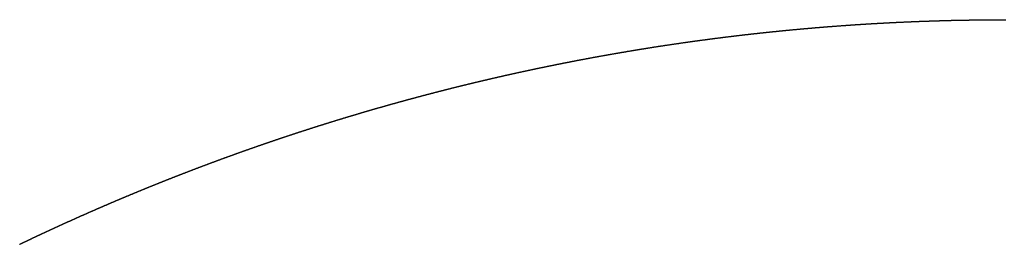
# Model space of a CAD drawing. Header units: metres. Extents: x -84 to 84, y -84 to 84.
# Drawn here: x -36.49 to -0.08, y 75.77 to 84.08 of the extents above; entities that cross this region are included whole.
import ezdxf

# ---------------------------------------------------------------- set-up
doc = ezdxf.new("R2010")
doc.units = ezdxf.units.M

msp = doc.modelspace()

# ---------------------------------------------------------------- linework, layer by layer
msp.add_lwpolyline([(-36.491, 75.774), (-36.478, 75.78), (-36.465, 75.786), (-36.452, 75.793), (-36.439, 75.799), (-36.425, 75.806), (-36.412, 75.812), (-36.399, 75.818), (-36.386, 75.825), (-36.372, 75.831), (-36.359, 75.837), (-36.346, 75.844), (-36.333, 75.85), (-36.319, 75.856), (-36.306, 75.863), (-36.293, 75.869), (-36.28, 75.875), (-36.266, 75.882), (-36.253, 75.888), (-36.24, 75.894), (-36.227, 75.9), (-36.213, 75.907), (-36.2, 75.913), (-36.187, 75.919), (-36.174, 75.926), (-36.16, 75.932), (-36.147, 75.938), (-36.134, 75.945), (-36.121, 75.951), (-36.107, 75.957), (-36.094, 75.964), (-36.081, 75.97), (-36.068, 75.976), (-36.054, 75.982), (-36.041, 75.989), (-36.028, 75.995), (-36.014, 76.001), (-36.001, 76.007), (-35.988, 76.014), (-35.975, 76.02), (-35.961, 76.026), (-35.948, 76.033), (-35.935, 76.039), (-35.922, 76.045), (-35.908, 76.051), (-35.895, 76.058), (-35.882, 76.064), (-35.868, 76.07), (-35.855, 76.076), (-35.842, 76.083), (-35.829, 76.089), (-35.815, 76.095), (-35.802, 76.101), (-35.789, 76.108), (-35.775, 76.114), (-35.762, 76.12), (-35.749, 76.126), (-35.736, 76.133), (-35.722, 76.139), (-35.709, 76.145), (-35.696, 76.151), (-35.682, 76.157), (-35.669, 76.164), (-35.656, 76.17), (-35.643, 76.176), (-35.629, 76.182), (-35.616, 76.188), (-35.603, 76.195), (-35.589, 76.201), (-35.576, 76.207), (-35.563, 76.213), (-35.549, 76.219), (-35.536, 76.226), (-35.523, 76.232), (-35.51, 76.238), (-35.496, 76.244), (-35.483, 76.25), (-35.47, 76.257), (-35.456, 76.263), (-35.443, 76.269), (-35.43, 76.275), (-35.416, 76.281), (-35.403, 76.287), (-35.39, 76.294), (-35.376, 76.3), (-35.363, 76.306), (-35.35, 76.312), (-35.336, 76.318), (-35.323, 76.324), (-35.31, 76.331), (-35.296, 76.337), (-35.283, 76.343), (-35.27, 76.349), (-35.256, 76.355), (-35.243, 76.361), (-35.23, 76.368), (-35.216, 76.374), (-35.203, 76.38), (-35.19, 76.386), (-35.176, 76.392), (-35.163, 76.398), (-35.15, 76.404), (-35.136, 76.41), (-35.123, 76.417), (-35.11, 76.423), (-35.096, 76.429), (-35.083, 76.435), (-35.07, 76.441), (-35.056, 76.447), (-35.043, 76.453), (-35.03, 76.459), (-35.016, 76.465), (-35.003, 76.472), (-34.99, 76.478), (-34.976, 76.484), (-34.963, 76.49), (-34.95, 76.496), (-34.936, 76.502), (-34.923, 76.508), (-34.91, 76.514), (-34.896, 76.52), (-34.883, 76.526), (-34.869, 76.532), (-34.856, 76.539), (-34.843, 76.545), (-34.829, 76.551), (-34.816, 76.557), (-34.803, 76.563), (-34.789, 76.569), (-34.776, 76.575), (-34.763, 76.581), (-34.749, 76.587), (-34.736, 76.593), (-34.722, 76.599), (-34.709, 76.605), (-34.696, 76.611), (-34.682, 76.617), (-34.669, 76.623), (-34.656, 76.629), (-34.642, 76.635), (-34.629, 76.641), (-34.615, 76.647), (-34.602, 76.654), (-34.589, 76.66), (-34.575, 76.666), (-34.562, 76.672), (-34.548, 76.678), (-34.535, 76.684), (-34.522, 76.69), (-34.508, 76.696), (-34.495, 76.702), (-34.482, 76.708), (-34.468, 76.714), (-34.455, 76.72), (-34.441, 76.726), (-34.428, 76.732), (-34.415, 76.738), (-34.401, 76.744), (-34.388, 76.75), (-34.374, 76.756), (-34.361, 76.762), (-34.348, 76.768), (-34.334, 76.774), (-34.321, 76.78), (-34.307, 76.786), (-34.294, 76.792), (-34.281, 76.798), (-34.267, 76.804), (-34.254, 76.81), (-34.24, 76.815), (-34.227, 76.821), (-34.213, 76.827), (-34.2, 76.833), (-34.187, 76.839), (-34.173, 76.845), (-34.16, 76.851), (-34.146, 76.857), (-34.133, 76.863), (-34.12, 76.869), (-34.106, 76.875), (-34.093, 76.881), (-34.079, 76.887), (-34.066, 76.893), (-34.052, 76.899), (-34.039, 76.905), (-34.026, 76.911), (-34.012, 76.917), (-33.999, 76.923), (-33.985, 76.928), (-33.972, 76.934), (-33.958, 76.94), (-33.945, 76.946), (-33.932, 76.952), (-33.918, 76.958), (-33.905, 76.964), (-33.891, 76.97), (-33.878, 76.976), (-33.864, 76.982), (-33.851, 76.988), (-33.838, 76.993), (-33.824, 76.999), (-33.811, 77.005), (-33.797, 77.011), (-33.784, 77.017), (-33.77, 77.023), (-33.757, 77.029), (-33.743, 77.035), (-33.73, 77.041), (-33.717, 77.046), (-33.703, 77.052), (-33.69, 77.058), (-33.676, 77.064), (-33.663, 77.07), (-33.649, 77.076), (-33.636, 77.082), (-33.622, 77.087), (-33.609, 77.093), (-33.595, 77.099), (-33.582, 77.105), (-33.569, 77.111), (-33.555, 77.117), (-33.542, 77.123), (-33.528, 77.128), (-33.515, 77.134), (-33.501, 77.14), (-33.488, 77.146), (-33.474, 77.152), (-33.461, 77.158), (-33.447, 77.163), (-33.434, 77.169), (-33.42, 77.175), (-33.407, 77.181), (-33.393, 77.187), (-33.38, 77.193), (-33.366, 77.198), (-33.353, 77.204), (-33.34, 77.21), (-33.326, 77.216), (-33.313, 77.222), (-33.299, 77.227), (-33.286, 77.233), (-33.272, 77.239), (-33.259, 77.245), (-33.245, 77.251), (-33.232, 77.256), (-33.218, 77.262), (-33.205, 77.268), (-33.191, 77.274), (-33.178, 77.28), (-33.164, 77.285), (-33.151, 77.291), (-33.137, 77.297), (-33.124, 77.303), (-33.11, 77.308), (-33.097, 77.314), (-33.083, 77.32), (-33.07, 77.326), (-33.056, 77.331), (-33.043, 77.337), (-33.029, 77.343), (-33.016, 77.349), (-33.002, 77.355), (-32.989, 77.36), (-32.975, 77.366), (-32.962, 77.372), (-32.948, 77.378), (-32.935, 77.383), (-32.921, 77.389), (-32.908, 77.395), (-32.894, 77.4), (-32.881, 77.406), (-32.867, 77.412), (-32.854, 77.418), (-32.84, 77.423), (-32.827, 77.429), (-32.813, 77.435), (-32.8, 77.441), (-32.786, 77.446), (-32.773, 77.452), (-32.759, 77.458), (-32.745, 77.463), (-32.732, 77.469), (-32.718, 77.475), (-32.705, 77.48), (-32.691, 77.486), (-32.678, 77.492), (-32.664, 77.498), (-32.651, 77.503), (-32.637, 77.509), (-32.624, 77.515), (-32.61, 77.52), (-32.597, 77.526), (-32.583, 77.532), (-32.57, 77.537), (-32.556, 77.543), (-32.543, 77.549), (-32.529, 77.554), (-32.515, 77.56), (-32.502, 77.566), (-32.488, 77.571), (-32.475, 77.577), (-32.461, 77.583), (-32.448, 77.588), (-32.434, 77.594), (-32.421, 77.6), (-32.407, 77.605), (-32.394, 77.611), (-32.38, 77.617), (-32.366, 77.622), (-32.353, 77.628), (-32.339, 77.633), (-32.326, 77.639), (-32.312, 77.645), (-32.299, 77.65), (-32.285, 77.656), (-32.272, 77.662), (-32.258, 77.667), (-32.244, 77.673), (-32.231, 77.678), (-32.217, 77.684), (-32.204, 77.69), (-32.19, 77.695), (-32.177, 77.701), (-32.163, 77.707), (-32.15, 77.712), (-32.136, 77.718), (-32.122, 77.723), (-32.109, 77.729), (-32.095, 77.735), (-32.082, 77.74), (-32.068, 77.746), (-32.055, 77.751), (-32.041, 77.757), (-32.027, 77.762), (-32.014, 77.768), (-32, 77.774), (-31.987, 77.779), (-31.973, 77.785), (-31.959, 77.79), (-31.946, 77.796), (-31.932, 77.801), (-31.919, 77.807), (-31.905, 77.813), (-31.892, 77.818), (-31.878, 77.824), (-31.864, 77.829), (-31.851, 77.835), (-31.837, 77.84), (-31.824, 77.846), (-31.81, 77.851), (-31.796, 77.857), (-31.783, 77.863), (-31.769, 77.868), (-31.756, 77.874), (-31.742, 77.879), (-31.728, 77.885), (-31.715, 77.89), (-31.701, 77.896), (-31.688, 77.901), (-31.674, 77.907), (-31.66, 77.912), (-31.647, 77.918), (-31.633, 77.923), (-31.62, 77.929), (-31.606, 77.934), (-31.592, 77.94), (-31.579, 77.945), (-31.565, 77.951), (-31.552, 77.956), (-31.538, 77.962), (-31.524, 77.967), (-31.511, 77.973), (-31.497, 77.978), (-31.484, 77.984), (-31.47, 77.989), (-31.456, 77.995), (-31.443, 78), (-31.429, 78.006), (-31.416, 78.011), (-31.402, 78.017), (-31.388, 78.022), (-31.375, 78.028), (-31.361, 78.033), (-31.347, 78.039), (-31.334, 78.044), (-31.32, 78.049), (-31.307, 78.055), (-31.293, 78.06), (-31.279, 78.066), (-31.266, 78.071), (-31.252, 78.077), (-31.238, 78.082), (-31.225, 78.088), (-31.211, 78.093), (-31.197, 78.098), (-31.184, 78.104), (-31.17, 78.109), (-31.157, 78.115), (-31.143, 78.12), (-31.129, 78.126), (-31.116, 78.131), (-31.102, 78.136), (-31.088, 78.142), (-31.075, 78.147), (-31.061, 78.153), (-31.047, 78.158), (-31.034, 78.164), (-31.02, 78.169), (-31.007, 78.174), (-30.993, 78.18), (-30.979, 78.185), (-30.966, 78.191), (-30.952, 78.196), (-30.938, 78.201), (-30.925, 78.207), (-30.911, 78.212), (-30.897, 78.218), (-30.884, 78.223), (-30.87, 78.228), (-30.856, 78.234), (-30.843, 78.239), (-30.829, 78.244), (-30.815, 78.25), (-30.802, 78.255), (-30.788, 78.26), (-30.774, 78.266), (-30.761, 78.271), (-30.747, 78.277), (-30.733, 78.282), (-30.72, 78.287), (-30.706, 78.293), (-30.692, 78.298), (-30.679, 78.303), (-30.665, 78.309), (-30.651, 78.314), (-30.638, 78.319), (-30.624, 78.325), (-30.61, 78.33), (-30.597, 78.335), (-30.583, 78.341), (-30.569, 78.346), (-30.556, 78.351), (-30.542, 78.357), (-30.528, 78.362), (-30.515, 78.367), (-30.501, 78.373), (-30.487, 78.378), (-30.474, 78.383), (-30.46, 78.389), (-30.446, 78.394), (-30.433, 78.399), (-30.419, 78.404), (-30.405, 78.41), (-30.391, 78.415), (-30.378, 78.42), (-30.364, 78.426), (-30.35, 78.431), (-30.337, 78.436), (-30.323, 78.442), (-30.309, 78.447), (-30.296, 78.452), (-30.282, 78.457), (-30.268, 78.463), (-30.255, 78.468), (-30.241, 78.473), (-30.227, 78.478), (-30.213, 78.484), (-30.2, 78.489), (-30.186, 78.494), (-30.172, 78.499), (-30.159, 78.505), (-30.145, 78.51), (-30.131, 78.515), (-30.118, 78.52), (-30.104, 78.526), (-30.09, 78.531), (-30.076, 78.536), (-30.063, 78.541), (-30.049, 78.547), (-30.035, 78.552), (-30.022, 78.557), (-30.008, 78.562), (-29.994, 78.568), (-29.98, 78.573), (-29.967, 78.578), (-29.953, 78.583), (-29.939, 78.589), (-29.926, 78.594), (-29.912, 78.599), (-29.898, 78.604), (-29.884, 78.609), (-29.871, 78.615), (-29.857, 78.62), (-29.843, 78.625), (-29.829, 78.63), (-29.816, 78.635), (-29.802, 78.641), (-29.788, 78.646), (-29.775, 78.651), (-29.761, 78.656), (-29.747, 78.661), (-29.733, 78.666), (-29.72, 78.672), (-29.706, 78.677), (-29.692, 78.682), (-29.678, 78.687), (-29.665, 78.692), (-29.651, 78.698), (-29.637, 78.703), (-29.623, 78.708), (-29.61, 78.713), (-29.596, 78.718), (-29.582, 78.723), (-29.569, 78.728), (-29.555, 78.734), (-29.541, 78.739), (-29.527, 78.744), (-29.514, 78.749), (-29.5, 78.754), (-29.486, 78.759), (-29.472, 78.764), (-29.459, 78.77), (-29.445, 78.775), (-29.431, 78.78), (-29.417, 78.785), (-29.404, 78.79), (-29.39, 78.795), (-29.376, 78.8), (-29.362, 78.805), (-29.348, 78.811), (-29.335, 78.816), (-29.321, 78.821), (-29.307, 78.826), (-29.293, 78.831), (-29.28, 78.836), (-29.266, 78.841), (-29.252, 78.846), (-29.238, 78.851), (-29.225, 78.857), (-29.211, 78.862), (-29.197, 78.867), (-29.183, 78.872), (-29.17, 78.877), (-29.156, 78.882), (-29.142, 78.887), (-29.128, 78.892), (-29.114, 78.897), (-29.101, 78.902), (-29.087, 78.907), (-29.073, 78.912), (-29.059, 78.917), (-29.046, 78.923), (-29.032, 78.928), (-29.018, 78.933), (-29.004, 78.938), (-28.99, 78.943), (-28.977, 78.948), (-28.963, 78.953), (-28.949, 78.958), (-28.935, 78.963), (-28.922, 78.968), (-28.908, 78.973), (-28.894, 78.978), (-28.88, 78.983), (-28.866, 78.988), (-28.853, 78.993), (-28.839, 78.998), (-28.825, 79.003), (-28.811, 79.008), (-28.797, 79.013), (-28.784, 79.018), (-28.77, 79.023), (-28.756, 79.028), (-28.742, 79.033), (-28.729, 79.038), (-28.715, 79.043), (-28.701, 79.048), (-28.687, 79.053), (-28.673, 79.058), (-28.66, 79.063), (-28.646, 79.068), (-28.632, 79.073), (-28.618, 79.078), (-28.604, 79.083), (-28.59, 79.088), (-28.577, 79.093), (-28.563, 79.098), (-28.549, 79.103), (-28.535, 79.108), (-28.521, 79.113), (-28.508, 79.118), (-28.494, 79.123), (-28.48, 79.128), (-28.466, 79.133), (-28.452, 79.138), (-28.439, 79.143), (-28.425, 79.148), (-28.411, 79.153), (-28.397, 79.158), (-28.383, 79.163), (-28.369, 79.168), (-28.356, 79.173), (-28.342, 79.177), (-28.328, 79.182), (-28.314, 79.187), (-28.3, 79.192), (-28.287, 79.197), (-28.273, 79.202), (-28.259, 79.207), (-28.245, 79.212), (-28.231, 79.217), (-28.217, 79.222), (-28.204, 79.227), (-28.19, 79.232), (-28.176, 79.237), (-28.162, 79.241), (-28.148, 79.246), (-28.134, 79.251), (-28.121, 79.256), (-28.107, 79.261), (-28.093, 79.266), (-28.079, 79.271), (-28.065, 79.276), (-28.051, 79.281), (-28.038, 79.285), (-28.024, 79.29), (-28.01, 79.295), (-27.996, 79.3), (-27.982, 79.305), (-27.968, 79.31), (-27.954, 79.315), (-27.941, 79.32), (-27.927, 79.324), (-27.913, 79.329), (-27.899, 79.334), (-27.885, 79.339), (-27.871, 79.344), (-27.858, 79.349), (-27.844, 79.354), (-27.83, 79.358), (-27.816, 79.363), (-27.802, 79.368), (-27.788, 79.373), (-27.774, 79.378), (-27.761, 79.383), (-27.747, 79.388), (-27.733, 79.392), (-27.719, 79.397), (-27.705, 79.402), (-27.691, 79.407), (-27.677, 79.412), (-27.664, 79.416), (-27.65, 79.421), (-27.636, 79.426), (-27.622, 79.431), (-27.608, 79.436), (-27.594, 79.441), (-27.58, 79.445), (-27.566, 79.45), (-27.553, 79.455), (-27.539, 79.46), (-27.525, 79.465), (-27.511, 79.469), (-27.497, 79.474), (-27.483, 79.479), (-27.469, 79.484), (-27.456, 79.488), (-27.442, 79.493), (-27.428, 79.498), (-27.414, 79.503), (-27.4, 79.508), (-27.386, 79.512), (-27.372, 79.517), (-27.358, 79.522), (-27.344, 79.527), (-27.331, 79.531), (-27.317, 79.536), (-27.303, 79.541), (-27.289, 79.546), (-27.275, 79.55), (-27.261, 79.555), (-27.247, 79.56), (-27.233, 79.565), (-27.219, 79.569), (-27.206, 79.574), (-27.192, 79.579), (-27.178, 79.584), (-27.164, 79.588), (-27.15, 79.593), (-27.136, 79.598), (-27.122, 79.603), (-27.108, 79.607), (-27.094, 79.612), (-27.081, 79.617), (-27.067, 79.621), (-27.053, 79.626), (-27.039, 79.631), (-27.025, 79.636), (-27.011, 79.64), (-26.997, 79.645), (-26.983, 79.65), (-26.969, 79.654), (-26.955, 79.659), (-26.942, 79.664), (-26.928, 79.668), (-26.914, 79.673), (-26.9, 79.678), (-26.886, 79.683), (-26.872, 79.687), (-26.858, 79.692), (-26.844, 79.697), (-26.83, 79.701), (-26.816, 79.706), (-26.802, 79.711), (-26.789, 79.715), (-26.775, 79.72), (-26.761, 79.725), (-26.747, 79.729), (-26.733, 79.734), (-26.719, 79.739), (-26.705, 79.743), (-26.691, 79.748), (-26.677, 79.753), (-26.663, 79.757), (-26.649, 79.762), (-26.635, 79.766), (-26.621, 79.771), (-26.608, 79.776), (-26.594, 79.78), (-26.58, 79.785), (-26.566, 79.79), (-26.552, 79.794), (-26.538, 79.799), (-26.524, 79.803), (-26.51, 79.808), (-26.496, 79.813), (-26.482, 79.817), (-26.468, 79.822), (-26.454, 79.827), (-26.44, 79.831), (-26.426, 79.836), (-26.413, 79.84), (-26.399, 79.845), (-26.385, 79.85), (-26.371, 79.854), (-26.357, 79.859), (-26.343, 79.863), (-26.329, 79.868), (-26.315, 79.873), (-26.301, 79.877), (-26.287, 79.882), (-26.273, 79.886), (-26.259, 79.891), (-26.245, 79.895), (-26.231, 79.9), (-26.217, 79.905), (-26.203, 79.909), (-26.189, 79.914), (-26.175, 79.918), (-26.162, 79.923), (-26.148, 79.927), (-26.134, 79.932), (-26.12, 79.936), (-26.106, 79.941), (-26.092, 79.946), (-26.078, 79.95), (-26.064, 79.955), (-26.05, 79.959), (-26.036, 79.964), (-26.022, 79.968), (-26.008, 79.973), (-25.994, 79.977), (-25.98, 79.982), (-25.966, 79.986), (-25.952, 79.991), (-25.938, 79.995), (-25.924, 80), (-25.91, 80.004), (-25.896, 80.009), (-25.882, 80.013), (-25.868, 80.018), (-25.854, 80.022), (-25.84, 80.027), (-25.826, 80.031), (-25.812, 80.036), (-25.799, 80.04), (-25.785, 80.045), (-25.771, 80.049), (-25.757, 80.054), (-25.743, 80.058), (-25.729, 80.063), (-25.715, 80.067), (-25.701, 80.072), (-25.687, 80.076), (-25.673, 80.081), (-25.659, 80.085), (-25.645, 80.09), (-25.631, 80.094), (-25.617, 80.099), (-25.603, 80.103), (-25.589, 80.108), (-25.575, 80.112), (-25.561, 80.116), (-25.547, 80.121), (-25.533, 80.125), (-25.519, 80.13), (-25.505, 80.134), (-25.491, 80.139), (-25.477, 80.143), (-25.463, 80.148), (-25.449, 80.152), (-25.435, 80.156), (-25.421, 80.161), (-25.407, 80.165), (-25.393, 80.17), (-25.379, 80.174), (-25.365, 80.179), (-25.351, 80.183), (-25.337, 80.187), (-25.323, 80.192), (-25.309, 80.196), (-25.295, 80.201), (-25.281, 80.205), (-25.267, 80.209), (-25.253, 80.214), (-25.239, 80.218), (-25.225, 80.223), (-25.211, 80.227), (-25.197, 80.231), (-25.183, 80.236), (-25.169, 80.24), (-25.155, 80.245), (-25.141, 80.249), (-25.127, 80.253), (-25.113, 80.258), (-25.099, 80.262), (-25.085, 80.266), (-25.071, 80.271), (-25.057, 80.275), (-25.043, 80.28), (-25.029, 80.284), (-25.015, 80.288), (-25.001, 80.293), (-24.987, 80.297), (-24.973, 80.301), (-24.959, 80.306), (-24.945, 80.31), (-24.931, 80.314), (-24.917, 80.319), (-24.903, 80.323), (-24.889, 80.327), (-24.875, 80.332), (-24.861, 80.336), (-24.847, 80.34), (-24.833, 80.345), (-24.819, 80.349), (-24.805, 80.353), (-24.791, 80.358), (-24.776, 80.362), (-24.762, 80.366), (-24.748, 80.371), (-24.734, 80.375), (-24.72, 80.379), (-24.706, 80.384), (-24.692, 80.388), (-24.678, 80.392), (-24.664, 80.396), (-24.65, 80.401), (-24.636, 80.405), (-24.622, 80.409), (-24.608, 80.414), (-24.594, 80.418), (-24.58, 80.422), (-24.566, 80.426), (-24.552, 80.431), (-24.538, 80.435), (-24.524, 80.439), (-24.51, 80.444), (-24.496, 80.448), (-24.482, 80.452), (-24.468, 80.456), (-24.454, 80.461), (-24.44, 80.465), (-24.426, 80.469), (-24.412, 80.473), (-24.397, 80.478), (-24.383, 80.482), (-24.369, 80.486), (-24.355, 80.49), (-24.341, 80.495), (-24.327, 80.499), (-24.313, 80.503), (-24.299, 80.507), (-24.285, 80.511), (-24.271, 80.516), (-24.257, 80.52), (-24.243, 80.524), (-24.229, 80.528), (-24.215, 80.533), (-24.201, 80.537), (-24.187, 80.541), (-24.173, 80.545), (-24.159, 80.549), (-24.144, 80.554), (-24.13, 80.558), (-24.116, 80.562), (-24.102, 80.566), (-24.088, 80.57), (-24.074, 80.575), (-24.06, 80.579), (-24.046, 80.583), (-24.032, 80.587), (-24.018, 80.591), (-24.004, 80.596), (-23.99, 80.6), (-23.976, 80.604), (-23.962, 80.608), (-23.948, 80.612), (-23.933, 80.616), (-23.919, 80.621), (-23.905, 80.625), (-23.891, 80.629), (-23.877, 80.633), (-23.863, 80.637), (-23.849, 80.641), (-23.835, 80.646), (-23.821, 80.65), (-23.807, 80.654), (-23.793, 80.658), (-23.779, 80.662), (-23.765, 80.666), (-23.75, 80.67), (-23.736, 80.675), (-23.722, 80.679), (-23.708, 80.683), (-23.694, 80.687), (-23.68, 80.691), (-23.666, 80.695), (-23.652, 80.699), (-23.638, 80.703), (-23.624, 80.708), (-23.61, 80.712), (-23.596, 80.716), (-23.581, 80.72), (-23.567, 80.724), (-23.553, 80.728), (-23.539, 80.732), (-23.525, 80.736), (-23.511, 80.74), (-23.497, 80.744), (-23.483, 80.749), (-23.469, 80.753), (-23.455, 80.757), (-23.441, 80.761), (-23.426, 80.765), (-23.412, 80.769), (-23.398, 80.773), (-23.384, 80.777), (-23.37, 80.781), (-23.356, 80.785), (-23.342, 80.789), (-23.328, 80.793), (-23.314, 80.797), (-23.299, 80.802), (-23.285, 80.806), (-23.271, 80.81), (-23.257, 80.814), (-23.243, 80.818), (-23.229, 80.822), (-23.215, 80.826), (-23.201, 80.83), (-23.187, 80.834), (-23.173, 80.838), (-23.158, 80.842), (-23.144, 80.846), (-23.13, 80.85), (-23.116, 80.854), (-23.102, 80.858), (-23.088, 80.862), (-23.074, 80.866), (-23.06, 80.87), (-23.046, 80.874), (-23.031, 80.878), (-23.017, 80.882), (-23.003, 80.886), (-22.989, 80.89), (-22.975, 80.894), (-22.961, 80.898), (-22.947, 80.902), (-22.933, 80.906), (-22.918, 80.91), (-22.904, 80.914), (-22.89, 80.918), (-22.876, 80.922), (-22.862, 80.926), (-22.848, 80.93), (-22.834, 80.934), (-22.82, 80.938), (-22.805, 80.942), (-22.791, 80.946), (-22.777, 80.95), (-22.763, 80.954), (-22.749, 80.958), (-22.735, 80.962), (-22.721, 80.966), (-22.706, 80.97), (-22.692, 80.974), (-22.678, 80.978), (-22.664, 80.982), (-22.65, 80.986), (-22.636, 80.99), (-22.622, 80.993), (-22.608, 80.997), (-22.593, 81.001), (-22.579, 81.005), (-22.565, 81.009), (-22.551, 81.013), (-22.537, 81.017), (-22.523, 81.021), (-22.509, 81.025), (-22.494, 81.029), (-22.48, 81.033), (-22.466, 81.037), (-22.452, 81.041), (-22.438, 81.044), (-22.424, 81.048), (-22.41, 81.052), (-22.395, 81.056), (-22.381, 81.06), (-22.367, 81.064), (-22.353, 81.068), (-22.339, 81.072), (-22.325, 81.076), (-22.31, 81.08), (-22.296, 81.083), (-22.282, 81.087), (-22.268, 81.091), (-22.254, 81.095), (-22.24, 81.099), (-22.226, 81.103), (-22.211, 81.107), (-22.197, 81.111), (-22.183, 81.114), (-22.169, 81.118), (-22.155, 81.122), (-22.141, 81.126), (-22.126, 81.13), (-22.112, 81.134), (-22.098, 81.137), (-22.084, 81.141), (-22.07, 81.145), (-22.056, 81.149), (-22.041, 81.153), (-22.027, 81.157), (-22.013, 81.161), (-21.999, 81.164), (-21.985, 81.168), (-21.971, 81.172), (-21.956, 81.176), (-21.942, 81.18), (-21.928, 81.183), (-21.914, 81.187), (-21.9, 81.191), (-21.886, 81.195), (-21.871, 81.199), (-21.857, 81.203), (-21.843, 81.206), (-21.829, 81.21), (-21.815, 81.214), (-21.801, 81.218), (-21.786, 81.222), (-21.772, 81.225), (-21.758, 81.229), (-21.744, 81.233), (-21.73, 81.237), (-21.715, 81.24), (-21.701, 81.244), (-21.687, 81.248), (-21.673, 81.252), (-21.659, 81.256), (-21.645, 81.259), (-21.63, 81.263), (-21.616, 81.267), (-21.602, 81.271), (-21.588, 81.274), (-21.574, 81.278), (-21.559, 81.282), (-21.545, 81.286), (-21.531, 81.289), (-21.517, 81.293), (-21.503, 81.297), (-21.488, 81.301), (-21.474, 81.304), (-21.46, 81.308), (-21.446, 81.312), (-21.432, 81.316), (-21.418, 81.319), (-21.403, 81.323), (-21.389, 81.327), (-21.375, 81.331), (-21.361, 81.334), (-21.347, 81.338), (-21.332, 81.342), (-21.318, 81.345), (-21.304, 81.349), (-21.29, 81.353), (-21.276, 81.356), (-21.261, 81.36), (-21.247, 81.364), (-21.233, 81.368), (-21.219, 81.371), (-21.205, 81.375), (-21.19, 81.379), (-21.176, 81.382), (-21.162, 81.386), (-21.148, 81.39), (-21.133, 81.393), (-21.119, 81.397), (-21.105, 81.401), (-21.091, 81.404), (-21.077, 81.408), (-21.062, 81.412), (-21.048, 81.415), (-21.034, 81.419), (-21.02, 81.423), (-21.006, 81.426), (-20.991, 81.43), (-20.977, 81.434), (-20.963, 81.437), (-20.949, 81.441), (-20.935, 81.445), (-20.92, 81.448), (-20.906, 81.452), (-20.892, 81.456), (-20.878, 81.459), (-20.863, 81.463), (-20.849, 81.466), (-20.835, 81.47), (-20.821, 81.474), (-20.807, 81.477), (-20.792, 81.481), (-20.778, 81.485), (-20.764, 81.488), (-20.75, 81.492), (-20.735, 81.495), (-20.721, 81.499), (-20.707, 81.503), (-20.693, 81.506), (-20.679, 81.51), (-20.664, 81.513), (-20.65, 81.517), (-20.636, 81.521), (-20.622, 81.524), (-20.607, 81.528), (-20.593, 81.531), (-20.579, 81.535), (-20.565, 81.539), (-20.55, 81.542), (-20.536, 81.546), (-20.522, 81.549), (-20.508, 81.553), (-20.494, 81.556), (-20.479, 81.56), (-20.465, 81.564), (-20.451, 81.567), (-20.437, 81.571), (-20.422, 81.574), (-20.408, 81.578), (-20.394, 81.581), (-20.38, 81.585), (-20.365, 81.588), (-20.351, 81.592), (-20.337, 81.596), (-20.323, 81.599), (-20.308, 81.603), (-20.294, 81.606), (-20.28, 81.61), (-20.266, 81.613), (-20.251, 81.617), (-20.237, 81.62), (-20.223, 81.624), (-20.209, 81.627), (-20.194, 81.631), (-20.18, 81.634), (-20.166, 81.638), (-20.152, 81.641), (-20.137, 81.645), (-20.123, 81.648), (-20.109, 81.652), (-20.095, 81.655), (-20.08, 81.659), (-20.066, 81.662), (-20.052, 81.666), (-20.038, 81.669), (-20.023, 81.673), (-20.009, 81.676), (-19.995, 81.68), (-19.981, 81.683), (-19.966, 81.687), (-19.952, 81.69), (-19.938, 81.694), (-19.924, 81.697), (-19.909, 81.701), (-19.895, 81.704), (-19.881, 81.708), (-19.867, 81.711), (-19.852, 81.714), (-19.838, 81.718), (-19.824, 81.721), (-19.809, 81.725), (-19.795, 81.728), (-19.781, 81.732), (-19.767, 81.735), (-19.752, 81.739), (-19.738, 81.742), (-19.724, 81.745), (-19.71, 81.749), (-19.695, 81.752), (-19.681, 81.756), (-19.667, 81.759), (-19.653, 81.763), (-19.638, 81.766), (-19.624, 81.769), (-19.61, 81.773), (-19.595, 81.776), (-19.581, 81.78), (-19.567, 81.783), (-19.553, 81.786), (-19.538, 81.79), (-19.524, 81.793), (-19.51, 81.797), (-19.495, 81.8), (-19.481, 81.803), (-19.467, 81.807), (-19.453, 81.81), (-19.438, 81.814), (-19.424, 81.817), (-19.41, 81.82), (-19.396, 81.824), (-19.381, 81.827), (-19.367, 81.831), (-19.353, 81.834), (-19.338, 81.837), (-19.324, 81.841), (-19.31, 81.844), (-19.296, 81.847), (-19.281, 81.851), (-19.267, 81.854), (-19.253, 81.857), (-19.238, 81.861), (-19.224, 81.864), (-19.21, 81.867), (-19.196, 81.871), (-19.181, 81.874), (-19.167, 81.877), (-19.153, 81.881), (-19.138, 81.884), (-19.124, 81.887), (-19.11, 81.891), (-19.095, 81.894), (-19.081, 81.897), (-19.067, 81.901), (-19.053, 81.904), (-19.038, 81.907), (-19.024, 81.911), (-19.01, 81.914), (-18.995, 81.917), (-18.981, 81.921), (-18.967, 81.924), (-18.952, 81.927), (-18.938, 81.931), (-18.924, 81.934), (-18.91, 81.937), (-18.895, 81.94), (-18.881, 81.944), (-18.867, 81.947), (-18.852, 81.95), (-18.838, 81.954), (-18.824, 81.957), (-18.809, 81.96), (-18.795, 81.963), (-18.781, 81.967), (-18.767, 81.97), (-18.752, 81.973), (-18.738, 81.976), (-18.724, 81.98), (-18.709, 81.983), (-18.695, 81.986), (-18.681, 81.989), (-18.666, 81.993), (-18.652, 81.996), (-18.638, 81.999), (-18.623, 82.002), (-18.609, 82.006), (-18.595, 82.009), (-18.58, 82.012), (-18.566, 82.015), (-18.552, 82.019), (-18.538, 82.022), (-18.523, 82.025), (-18.509, 82.028), (-18.495, 82.032), (-18.48, 82.035), (-18.466, 82.038), (-18.452, 82.041), (-18.437, 82.044), (-18.423, 82.048), (-18.409, 82.051), (-18.394, 82.054), (-18.38, 82.057), (-18.366, 82.06), (-18.351, 82.064), (-18.337, 82.067), (-18.323, 82.07), (-18.308, 82.073), (-18.294, 82.076), (-18.28, 82.08), (-18.265, 82.083), (-18.251, 82.086), (-18.237, 82.089), (-18.222, 82.092), (-18.208, 82.095), (-18.194, 82.099), (-18.179, 82.102), (-18.165, 82.105), (-18.151, 82.108), (-18.136, 82.111), (-18.122, 82.114), (-18.108, 82.117), (-18.093, 82.121), (-18.079, 82.124), (-18.065, 82.127), (-18.05, 82.13), (-18.036, 82.133), (-18.022, 82.136), (-18.007, 82.139), (-17.993, 82.143), (-17.979, 82.146), (-17.964, 82.149), (-17.95, 82.152), (-17.936, 82.155), (-17.921, 82.158), (-17.907, 82.161), (-17.893, 82.164), (-17.878, 82.168), (-17.864, 82.171), (-17.85, 82.174), (-17.835, 82.177), (-17.821, 82.18), (-17.807, 82.183), (-17.792, 82.186), (-17.778, 82.189), (-17.764, 82.192), (-17.749, 82.195), (-17.735, 82.199), (-17.721, 82.202), (-17.706, 82.205), (-17.692, 82.208), (-17.678, 82.211), (-17.663, 82.214), (-17.649, 82.217), (-17.634, 82.22), (-17.62, 82.223), (-17.606, 82.226), (-17.591, 82.229), (-17.577, 82.232), (-17.563, 82.235), (-17.548, 82.238), (-17.534, 82.242), (-17.52, 82.245), (-17.505, 82.248), (-17.491, 82.251), (-17.477, 82.254), (-17.462, 82.257), (-17.448, 82.26), (-17.434, 82.263), (-17.419, 82.266), (-17.405, 82.269), (-17.39, 82.272), (-17.376, 82.275), (-17.362, 82.278), (-17.347, 82.281), (-17.333, 82.284), (-17.319, 82.287), (-17.304, 82.29), (-17.29, 82.293), (-17.276, 82.296), (-17.261, 82.299), (-17.247, 82.302), (-17.232, 82.305), (-17.218, 82.308), (-17.204, 82.311), (-17.189, 82.314), (-17.175, 82.317), (-17.161, 82.32), (-17.146, 82.323), (-17.132, 82.326), (-17.117, 82.329), (-17.103, 82.332), (-17.089, 82.335), (-17.074, 82.338), (-17.06, 82.341), (-17.046, 82.344), (-17.031, 82.347), (-17.017, 82.35), (-17.003, 82.353), (-16.988, 82.356), (-16.974, 82.359), (-16.959, 82.362), (-16.945, 82.365), (-16.931, 82.367), (-16.916, 82.37), (-16.902, 82.373), (-16.887, 82.376), (-16.873, 82.379), (-16.859, 82.382), (-16.844, 82.385), (-16.83, 82.388), (-16.816, 82.391), (-16.801, 82.394), (-16.787, 82.397), (-16.772, 82.4), (-16.758, 82.403), (-16.744, 82.406), (-16.729, 82.408), (-16.715, 82.411), (-16.701, 82.414), (-16.686, 82.417), (-16.672, 82.42), (-16.657, 82.423), (-16.643, 82.426), (-16.629, 82.429), (-16.614, 82.432), (-16.6, 82.435), (-16.585, 82.437), (-16.571, 82.44), (-16.557, 82.443), (-16.542, 82.446), (-16.528, 82.449), (-16.513, 82.452), (-16.499, 82.455), (-16.485, 82.458), (-16.47, 82.46), (-16.456, 82.463), (-16.442, 82.466), (-16.427, 82.469), (-16.413, 82.472), (-16.398, 82.475), (-16.384, 82.478), (-16.37, 82.48), (-16.355, 82.483), (-16.341, 82.486), (-16.326, 82.489), (-16.312, 82.492), (-16.298, 82.495), (-16.283, 82.497), (-16.269, 82.5), (-16.254, 82.503), (-16.24, 82.506), (-16.226, 82.509), (-16.211, 82.512), (-16.197, 82.514), (-16.182, 82.517), (-16.168, 82.52), (-16.154, 82.523), (-16.139, 82.526), (-16.125, 82.528), (-16.11, 82.531), (-16.096, 82.534), (-16.082, 82.537), (-16.067, 82.54), (-16.053, 82.542), (-16.038, 82.545), (-16.024, 82.548), (-16.009, 82.551), (-15.995, 82.554), (-15.981, 82.556), (-15.966, 82.559), (-15.952, 82.562), (-15.937, 82.565), (-15.923, 82.567), (-15.909, 82.57), (-15.894, 82.573), (-15.88, 82.576), (-15.865, 82.579), (-15.851, 82.581), (-15.837, 82.584), (-15.822, 82.587), (-15.808, 82.59), (-15.793, 82.592), (-15.779, 82.595), (-15.764, 82.598), (-15.75, 82.601), (-15.736, 82.603), (-15.721, 82.606), (-15.707, 82.609), (-15.692, 82.611), (-15.678, 82.614), (-15.664, 82.617), (-15.649, 82.62), (-15.635, 82.622), (-15.62, 82.625), (-15.606, 82.628), (-15.591, 82.631), (-15.577, 82.633), (-15.563, 82.636), (-15.548, 82.639), (-15.534, 82.641), (-15.519, 82.644), (-15.505, 82.647), (-15.49, 82.649), (-15.476, 82.652), (-15.462, 82.655), (-15.447, 82.658), (-15.433, 82.66), (-15.418, 82.663), (-15.404, 82.666), (-15.389, 82.668), (-15.375, 82.671), (-15.361, 82.674), (-15.346, 82.676), (-15.332, 82.679), (-15.317, 82.682), (-15.303, 82.684), (-15.288, 82.687), (-15.274, 82.69), (-15.26, 82.692), (-15.245, 82.695), (-15.231, 82.698), (-15.216, 82.7), (-15.202, 82.703), (-15.187, 82.705), (-15.173, 82.708), (-15.159, 82.711), (-15.144, 82.713), (-15.13, 82.716), (-15.115, 82.719), (-15.101, 82.721), (-15.086, 82.724), (-15.072, 82.727), (-15.057, 82.729), (-15.043, 82.732), (-15.029, 82.734), (-15.014, 82.737), (-15, 82.74), (-14.985, 82.742), (-14.971, 82.745), (-14.956, 82.747), (-14.942, 82.75), (-14.927, 82.753), (-14.913, 82.755), (-14.899, 82.758), (-14.884, 82.76), (-14.87, 82.763), (-14.855, 82.766), (-14.841, 82.768), (-14.826, 82.771), (-14.812, 82.773), (-14.797, 82.776), (-14.783, 82.778), (-14.769, 82.781), (-14.754, 82.784), (-14.74, 82.786), (-14.725, 82.789), (-14.711, 82.791), (-14.696, 82.794), (-14.682, 82.796), (-14.667, 82.799), (-14.653, 82.801), (-14.638, 82.804), (-14.624, 82.807), (-14.61, 82.809), (-14.595, 82.812), (-14.581, 82.814), (-14.566, 82.817), (-14.552, 82.819), (-14.537, 82.822), (-14.523, 82.824), (-14.508, 82.827), (-14.494, 82.829), (-14.479, 82.832), (-14.465, 82.834), (-14.451, 82.837), (-14.436, 82.839), (-14.422, 82.842), (-14.407, 82.844), (-14.393, 82.847), (-14.378, 82.849), (-14.364, 82.852), (-14.349, 82.854), (-14.335, 82.857), (-14.32, 82.859), (-14.306, 82.862), (-14.291, 82.864), (-14.277, 82.867), (-14.263, 82.869), (-14.248, 82.872), (-14.234, 82.874), (-14.219, 82.877), (-14.205, 82.879), (-14.19, 82.882), (-14.176, 82.884), (-14.161, 82.887), (-14.147, 82.889), (-14.132, 82.892), (-14.118, 82.894), (-14.103, 82.896), (-14.089, 82.899), (-14.074, 82.901), (-14.06, 82.904), (-14.046, 82.906), (-14.031, 82.909), (-14.017, 82.911), (-14.002, 82.914), (-13.988, 82.916), (-13.973, 82.918), (-13.959, 82.921), (-13.944, 82.923), (-13.93, 82.926), (-13.915, 82.928), (-13.901, 82.931), (-13.886, 82.933), (-13.872, 82.935), (-13.857, 82.938), (-13.843, 82.94), (-13.828, 82.943), (-13.814, 82.945), (-13.799, 82.947), (-13.785, 82.95), (-13.771, 82.952), (-13.756, 82.955), (-13.742, 82.957), (-13.727, 82.959), (-13.713, 82.962), (-13.698, 82.964), (-13.684, 82.967), (-13.669, 82.969), (-13.655, 82.971), (-13.64, 82.974), (-13.626, 82.976), (-13.611, 82.978), (-13.597, 82.981), (-13.582, 82.983), (-13.568, 82.985), (-13.553, 82.988), (-13.539, 82.99), (-13.524, 82.993), (-13.51, 82.995), (-13.495, 82.997), (-13.481, 83), (-13.466, 83.002), (-13.452, 83.004), (-13.437, 83.007), (-13.423, 83.009), (-13.408, 83.011), (-13.394, 83.014), (-13.379, 83.016), (-13.365, 83.018), (-13.35, 83.021), (-13.336, 83.023), (-13.321, 83.025), (-13.307, 83.028), (-13.292, 83.03), (-13.278, 83.032), (-13.264, 83.034), (-13.249, 83.037), (-13.235, 83.039), (-13.22, 83.041), (-13.206, 83.044), (-13.191, 83.046), (-13.177, 83.048), (-13.162, 83.051), (-13.148, 83.053), (-13.133, 83.055), (-13.119, 83.057), (-13.104, 83.06), (-13.09, 83.062), (-13.075, 83.064), (-13.061, 83.066), (-13.046, 83.069), (-13.032, 83.071), (-13.017, 83.073), (-13.003, 83.076), (-12.988, 83.078), (-12.974, 83.08), (-12.959, 83.082), (-12.945, 83.085), (-12.93, 83.087), (-12.916, 83.089), (-12.901, 83.091), (-12.887, 83.094), (-12.872, 83.096), (-12.858, 83.098), (-12.843, 83.1), (-12.829, 83.102), (-12.814, 83.105), (-12.8, 83.107), (-12.785, 83.109), (-12.771, 83.111), (-12.756, 83.114), (-12.742, 83.116), (-12.727, 83.118), (-12.712, 83.12), (-12.698, 83.122), (-12.683, 83.125), (-12.669, 83.127), (-12.654, 83.129), (-12.64, 83.131), (-12.625, 83.133), (-12.611, 83.136), (-12.596, 83.138), (-12.582, 83.14), (-12.567, 83.142), (-12.553, 83.144), (-12.538, 83.147), (-12.524, 83.149), (-12.509, 83.151), (-12.495, 83.153), (-12.48, 83.155), (-12.466, 83.157), (-12.451, 83.16), (-12.437, 83.162), (-12.422, 83.164), (-12.408, 83.166), (-12.393, 83.168), (-12.379, 83.17), (-12.364, 83.173), (-12.35, 83.175), (-12.335, 83.177), (-12.321, 83.179), (-12.306, 83.181), (-12.292, 83.183), (-12.277, 83.185), (-12.263, 83.188), (-12.248, 83.19), (-12.234, 83.192), (-12.219, 83.194), (-12.204, 83.196), (-12.19, 83.198), (-12.175, 83.2), (-12.161, 83.202), (-12.146, 83.204), (-12.132, 83.207), (-12.117, 83.209), (-12.103, 83.211), (-12.088, 83.213), (-12.074, 83.215), (-12.059, 83.217), (-12.045, 83.219), (-12.03, 83.221), (-12.016, 83.223), (-12.001, 83.225), (-11.987, 83.228), (-11.972, 83.23), (-11.958, 83.232), (-11.943, 83.234), (-11.929, 83.236), (-11.914, 83.238), (-11.899, 83.24), (-11.885, 83.242), (-11.87, 83.244), (-11.856, 83.246), (-11.841, 83.248), (-11.827, 83.25), (-11.812, 83.252), (-11.798, 83.254), (-11.783, 83.256), (-11.769, 83.258), (-11.754, 83.261), (-11.74, 83.263), (-11.725, 83.265), (-11.711, 83.267), (-11.696, 83.269), (-11.681, 83.271), (-11.667, 83.273), (-11.652, 83.275), (-11.638, 83.277), (-11.623, 83.279), (-11.609, 83.281), (-11.594, 83.283), (-11.58, 83.285), (-11.565, 83.287), (-11.551, 83.289), (-11.536, 83.291), (-11.522, 83.293), (-11.507, 83.295), (-11.493, 83.297), (-11.478, 83.299), (-11.463, 83.301), (-11.449, 83.303), (-11.434, 83.305), (-11.42, 83.307), (-11.405, 83.309), (-11.391, 83.311), (-11.376, 83.313), (-11.362, 83.315), (-11.347, 83.317), (-11.333, 83.319), (-11.318, 83.321), (-11.303, 83.323), (-11.289, 83.325), (-11.274, 83.327), (-11.26, 83.328), (-11.245, 83.33), (-11.231, 83.332), (-11.216, 83.334), (-11.202, 83.336), (-11.187, 83.338), (-11.173, 83.34), (-11.158, 83.342), (-11.143, 83.344), (-11.129, 83.346), (-11.114, 83.348), (-11.1, 83.35), (-11.085, 83.352), (-11.071, 83.354), (-11.056, 83.356), (-11.042, 83.358), (-11.027, 83.359), (-11.013, 83.361), (-10.998, 83.363), (-10.983, 83.365), (-10.969, 83.367), (-10.954, 83.369), (-10.94, 83.371), (-10.925, 83.373), (-10.911, 83.375), (-10.896, 83.377), (-10.882, 83.378), (-10.867, 83.38), (-10.852, 83.382), (-10.838, 83.384), (-10.823, 83.386), (-10.809, 83.388), (-10.794, 83.39), (-10.78, 83.392), (-10.765, 83.394), (-10.751, 83.395), (-10.736, 83.397), (-10.721, 83.399), (-10.707, 83.401), (-10.692, 83.403), (-10.678, 83.405), (-10.663, 83.407), (-10.649, 83.408), (-10.634, 83.41), (-10.62, 83.412), (-10.605, 83.414), (-10.59, 83.416), (-10.576, 83.418), (-10.561, 83.419), (-10.547, 83.421), (-10.532, 83.423), (-10.518, 83.425), (-10.503, 83.427), (-10.489, 83.429), (-10.474, 83.43), (-10.459, 83.432), (-10.445, 83.434), (-10.43, 83.436), (-10.416, 83.438), (-10.401, 83.439), (-10.387, 83.441), (-10.372, 83.443), (-10.357, 83.445), (-10.343, 83.447), (-10.328, 83.448), (-10.314, 83.45), (-10.299, 83.452), (-10.285, 83.454), (-10.27, 83.456), (-10.256, 83.457), (-10.241, 83.459), (-10.226, 83.461), (-10.212, 83.463), (-10.197, 83.464), (-10.183, 83.466), (-10.168, 83.468), (-10.154, 83.47), (-10.139, 83.472), (-10.124, 83.473), (-10.11, 83.475), (-10.095, 83.477), (-10.081, 83.479), (-10.066, 83.48), (-10.052, 83.482), (-10.037, 83.484), (-10.022, 83.486), (-10.008, 83.487), (-9.993, 83.489), (-9.979, 83.491), (-9.964, 83.492), (-9.95, 83.494), (-9.935, 83.496), (-9.92, 83.498), (-9.906, 83.499), (-9.891, 83.501), (-9.877, 83.503), (-9.862, 83.505), (-9.848, 83.506), (-9.833, 83.508), (-9.818, 83.51), (-9.804, 83.511), (-9.789, 83.513), (-9.775, 83.515), (-9.76, 83.516), (-9.745, 83.518), (-9.731, 83.52), (-9.716, 83.522), (-9.702, 83.523), (-9.687, 83.525), (-9.673, 83.527), (-9.658, 83.528), (-9.643, 83.53), (-9.629, 83.532), (-9.614, 83.533), (-9.6, 83.535), (-9.585, 83.537), (-9.571, 83.538), (-9.556, 83.54), (-9.541, 83.542), (-9.527, 83.543), (-9.512, 83.545), (-9.498, 83.547), (-9.483, 83.548), (-9.468, 83.55), (-9.454, 83.551), (-9.439, 83.553), (-9.425, 83.555), (-9.41, 83.556), (-9.396, 83.558), (-9.381, 83.56), (-9.366, 83.561), (-9.352, 83.563), (-9.337, 83.565), (-9.323, 83.566), (-9.308, 83.568), (-9.293, 83.569), (-9.279, 83.571), (-9.264, 83.573), (-9.25, 83.574), (-9.235, 83.576), (-9.221, 83.577), (-9.206, 83.579), (-9.191, 83.581), (-9.177, 83.582), (-9.162, 83.584), (-9.148, 83.585), (-9.133, 83.587), (-9.118, 83.589), (-9.104, 83.59), (-9.089, 83.592), (-9.075, 83.593), (-9.06, 83.595), (-9.045, 83.596), (-9.031, 83.598), (-9.016, 83.6), (-9.002, 83.601), (-8.987, 83.603), (-8.973, 83.604), (-8.958, 83.606), (-8.943, 83.607), (-8.929, 83.609), (-8.914, 83.61), (-8.9, 83.612), (-8.885, 83.614), (-8.87, 83.615), (-8.856, 83.617), (-8.841, 83.618), (-8.827, 83.62), (-8.812, 83.621), (-8.797, 83.623), (-8.783, 83.624), (-8.768, 83.626), (-8.754, 83.627), (-8.739, 83.629), (-8.724, 83.63), (-8.71, 83.632), (-8.695, 83.633), (-8.681, 83.635), (-8.666, 83.636), (-8.651, 83.638), (-8.637, 83.639), (-8.622, 83.641), (-8.608, 83.642), (-8.593, 83.644), (-8.578, 83.645), (-8.564, 83.647), (-8.549, 83.648), (-8.535, 83.65), (-8.52, 83.651), (-8.505, 83.653), (-8.491, 83.654), (-8.476, 83.656), (-8.462, 83.657), (-8.447, 83.659), (-8.432, 83.66), (-8.418, 83.662), (-8.403, 83.663), (-8.389, 83.664), (-8.374, 83.666), (-8.359, 83.667), (-8.345, 83.669), (-8.33, 83.67), (-8.316, 83.672), (-8.301, 83.673), (-8.286, 83.675), (-8.272, 83.676), (-8.257, 83.677), (-8.243, 83.679), (-8.228, 83.68), (-8.213, 83.682), (-8.199, 83.683), (-8.184, 83.685), (-8.17, 83.686), (-8.155, 83.687), (-8.14, 83.689), (-8.126, 83.69), (-8.111, 83.692), (-8.097, 83.693), (-8.082, 83.694), (-8.067, 83.696), (-8.053, 83.697), (-8.038, 83.699), (-8.023, 83.7), (-8.009, 83.701), (-7.994, 83.703), (-7.98, 83.704), (-7.965, 83.706), (-7.95, 83.707), (-7.936, 83.708), (-7.921, 83.71), (-7.907, 83.711), (-7.892, 83.712), (-7.877, 83.714), (-7.863, 83.715), (-7.848, 83.717), (-7.834, 83.718), (-7.819, 83.719), (-7.804, 83.721), (-7.79, 83.722), (-7.775, 83.723), (-7.76, 83.725), (-7.746, 83.726), (-7.731, 83.727), (-7.717, 83.729), (-7.702, 83.73), (-7.687, 83.731), (-7.673, 83.733), (-7.658, 83.734), (-7.644, 83.735), (-7.629, 83.737), (-7.614, 83.738), (-7.6, 83.739), (-7.585, 83.741), (-7.57, 83.742), (-7.556, 83.743), (-7.541, 83.745), (-7.527, 83.746), (-7.512, 83.747), (-7.497, 83.748), (-7.483, 83.75), (-7.468, 83.751), (-7.454, 83.752), (-7.439, 83.754), (-7.424, 83.755), (-7.41, 83.756), (-7.395, 83.757), (-7.38, 83.759), (-7.366, 83.76), (-7.351, 83.761), (-7.337, 83.763), (-7.322, 83.764), (-7.307, 83.765), (-7.293, 83.766), (-7.278, 83.768), (-7.264, 83.769), (-7.249, 83.77), (-7.234, 83.771), (-7.22, 83.773), (-7.205, 83.774), (-7.19, 83.775), (-7.176, 83.776), (-7.161, 83.778), (-7.147, 83.779), (-7.132, 83.78), (-7.117, 83.781), (-7.103, 83.783), (-7.088, 83.784), (-7.073, 83.785), (-7.059, 83.786), (-7.044, 83.787), (-7.03, 83.789), (-7.015, 83.79), (-7, 83.791), (-6.986, 83.792), (-6.971, 83.794), (-6.956, 83.795), (-6.942, 83.796), (-6.927, 83.797), (-6.913, 83.798), (-6.898, 83.8), (-6.883, 83.801), (-6.869, 83.802), (-6.854, 83.803), (-6.839, 83.804), (-6.825, 83.805), (-6.81, 83.807), (-6.796, 83.808), (-6.781, 83.809), (-6.766, 83.81), (-6.752, 83.811), (-6.737, 83.813), (-6.722, 83.814), (-6.708, 83.815), (-6.693, 83.816), (-6.679, 83.817), (-6.664, 83.818), (-6.649, 83.819), (-6.635, 83.821), (-6.62, 83.822), (-6.605, 83.823), (-6.591, 83.824), (-6.576, 83.825), (-6.561, 83.826), (-6.547, 83.827), (-6.532, 83.829), (-6.518, 83.83), (-6.503, 83.831), (-6.488, 83.832), (-6.474, 83.833), (-6.459, 83.834), (-6.444, 83.835), (-6.43, 83.836), (-6.415, 83.838), (-6.401, 83.839), (-6.386, 83.84), (-6.371, 83.841), (-6.357, 83.842), (-6.342, 83.843), (-6.327, 83.844), (-6.313, 83.845), (-6.298, 83.846), (-6.283, 83.847), (-6.269, 83.849), (-6.254, 83.85), (-6.24, 83.851), (-6.225, 83.852), (-6.21, 83.853), (-6.196, 83.854), (-6.181, 83.855), (-6.166, 83.856), (-6.152, 83.857), (-6.137, 83.858), (-6.122, 83.859), (-6.108, 83.86), (-6.093, 83.861), (-6.079, 83.862), (-6.064, 83.863), (-6.049, 83.865), (-6.035, 83.866), (-6.02, 83.867), (-6.005, 83.868), (-5.991, 83.869), (-5.976, 83.87), (-5.961, 83.871), (-5.947, 83.872), (-5.932, 83.873), (-5.918, 83.874), (-5.903, 83.875), (-5.888, 83.876), (-5.874, 83.877), (-5.859, 83.878), (-5.844, 83.879), (-5.83, 83.88), (-5.815, 83.881), (-5.8, 83.882), (-5.786, 83.883), (-5.771, 83.884), (-5.757, 83.885), (-5.742, 83.886), (-5.727, 83.887), (-5.713, 83.888), (-5.698, 83.889), (-5.683, 83.89), (-5.669, 83.891), (-5.654, 83.892), (-5.639, 83.893), (-5.625, 83.894), (-5.61, 83.895), (-5.595, 83.896), (-5.581, 83.897), (-5.566, 83.898), (-5.552, 83.899), (-5.537, 83.9), (-5.522, 83.901), (-5.508, 83.902), (-5.493, 83.902), (-5.478, 83.903), (-5.464, 83.904), (-5.449, 83.905), (-5.434, 83.906), (-5.42, 83.907), (-5.405, 83.908), (-5.39, 83.909), (-5.376, 83.91), (-5.361, 83.911), (-5.347, 83.912), (-5.332, 83.913), (-5.317, 83.914), (-5.303, 83.915), (-5.288, 83.915), (-5.273, 83.916), (-5.259, 83.917), (-5.244, 83.918), (-5.229, 83.919), (-5.215, 83.92), (-5.2, 83.921), (-5.185, 83.922), (-5.171, 83.923), (-5.156, 83.924), (-5.141, 83.925), (-5.127, 83.925), (-5.112, 83.926), (-5.098, 83.927), (-5.083, 83.928), (-5.068, 83.929), (-5.054, 83.93), (-5.039, 83.931), (-5.024, 83.932), (-5.01, 83.932), (-4.995, 83.933), (-4.98, 83.934), (-4.966, 83.935), (-4.951, 83.936), (-4.936, 83.937), (-4.922, 83.938), (-4.907, 83.938), (-4.892, 83.939), (-4.878, 83.94), (-4.863, 83.941), (-4.848, 83.942), (-4.834, 83.943), (-4.819, 83.943), (-4.805, 83.944), (-4.79, 83.945), (-4.775, 83.946), (-4.761, 83.947), (-4.746, 83.948), (-4.731, 83.948), (-4.717, 83.949), (-4.702, 83.95), (-4.687, 83.951), (-4.673, 83.952), (-4.658, 83.952), (-4.643, 83.953), (-4.629, 83.954), (-4.614, 83.955), (-4.599, 83.956), (-4.585, 83.956), (-4.57, 83.957), (-4.555, 83.958), (-4.541, 83.959), (-4.526, 83.96), (-4.511, 83.96), (-4.497, 83.961), (-4.482, 83.962), (-4.468, 83.963), (-4.453, 83.963), (-4.438, 83.964), (-4.424, 83.965), (-4.409, 83.966), (-4.394, 83.966), (-4.38, 83.967), (-4.365, 83.968), (-4.35, 83.969), (-4.336, 83.969), (-4.321, 83.97), (-4.306, 83.971), (-4.292, 83.972), (-4.277, 83.972), (-4.262, 83.973), (-4.248, 83.974), (-4.233, 83.975), (-4.218, 83.975), (-4.204, 83.976), (-4.189, 83.977), (-4.174, 83.978), (-4.16, 83.978), (-4.145, 83.979), (-4.13, 83.98), (-4.116, 83.98), (-4.101, 83.981), (-4.086, 83.982), (-4.072, 83.983), (-4.057, 83.983), (-4.042, 83.984), (-4.028, 83.985), (-4.013, 83.985), (-3.999, 83.986), (-3.984, 83.987), (-3.969, 83.987), (-3.955, 83.988), (-3.94, 83.989), (-3.925, 83.989), (-3.911, 83.99), (-3.896, 83.991), (-3.881, 83.991), (-3.867, 83.992), (-3.852, 83.993), (-3.837, 83.993), (-3.823, 83.994), (-3.808, 83.995), (-3.793, 83.995), (-3.779, 83.996), (-3.764, 83.997), (-3.749, 83.997), (-3.735, 83.998), (-3.72, 83.999), (-3.705, 83.999), (-3.691, 84), (-3.676, 84.001), (-3.661, 84.001), (-3.647, 84.002), (-3.632, 84.002), (-3.617, 84.003), (-3.603, 84.004), (-3.588, 84.004), (-3.573, 84.005), (-3.559, 84.005), (-3.544, 84.006), (-3.529, 84.007), (-3.515, 84.007), (-3.5, 84.008), (-3.485, 84.009), (-3.471, 84.009), (-3.456, 84.01), (-3.441, 84.01), (-3.427, 84.011), (-3.412, 84.011), (-3.397, 84.012), (-3.383, 84.013), (-3.368, 84.013), (-3.353, 84.014), (-3.339, 84.014), (-3.324, 84.015), (-3.309, 84.016), (-3.295, 84.016), (-3.28, 84.017), (-3.265, 84.017), (-3.251, 84.018), (-3.236, 84.018), (-3.221, 84.019), (-3.207, 84.019), (-3.192, 84.02), (-3.177, 84.021), (-3.163, 84.021), (-3.148, 84.022), (-3.134, 84.022), (-3.119, 84.023), (-3.104, 84.023), (-3.09, 84.024), (-3.075, 84.024), (-3.06, 84.025), (-3.046, 84.025), (-3.031, 84.026), (-3.016, 84.026), (-3.002, 84.027), (-2.987, 84.027), (-2.972, 84.028), (-2.958, 84.028), (-2.943, 84.029), (-2.928, 84.029), (-2.914, 84.03), (-2.899, 84.03), (-2.884, 84.031), (-2.87, 84.031), (-2.855, 84.032), (-2.84, 84.032), (-2.826, 84.033), (-2.811, 84.033), (-2.796, 84.034), (-2.782, 84.034), (-2.767, 84.035), (-2.752, 84.035), (-2.738, 84.036), (-2.723, 84.036), (-2.708, 84.037), (-2.694, 84.037), (-2.679, 84.038), (-2.664, 84.038), (-2.65, 84.038), (-2.635, 84.039), (-2.62, 84.039), (-2.606, 84.04), (-2.591, 84.04), (-2.576, 84.041), (-2.562, 84.041), (-2.547, 84.042), (-2.532, 84.042), (-2.518, 84.042), (-2.503, 84.043), (-2.488, 84.043), (-2.474, 84.044), (-2.459, 84.044), (-2.444, 84.045), (-2.43, 84.045), (-2.415, 84.045), (-2.4, 84.046), (-2.386, 84.046), (-2.371, 84.047), (-2.356, 84.047), (-2.342, 84.047), (-2.327, 84.048), (-2.312, 84.048), (-2.297, 84.049), (-2.283, 84.049), (-2.268, 84.049), (-2.253, 84.05), (-2.239, 84.05), (-2.224, 84.051), (-2.209, 84.051), (-2.195, 84.051), (-2.18, 84.052), (-2.165, 84.052), (-2.151, 84.052), (-2.136, 84.053), (-2.121, 84.053), (-2.107, 84.053), (-2.092, 84.054), (-2.077, 84.054), (-2.063, 84.055), (-2.048, 84.055), (-2.033, 84.055), (-2.019, 84.056), (-2.004, 84.056), (-1.989, 84.056), (-1.975, 84.057), (-1.96, 84.057), (-1.945, 84.057), (-1.931, 84.058), (-1.916, 84.058), (-1.901, 84.058), (-1.887, 84.059), (-1.872, 84.059), (-1.857, 84.059), (-1.843, 84.06), (-1.828, 84.06), (-1.813, 84.06), (-1.799, 84.06), (-1.784, 84.061), (-1.769, 84.061), (-1.755, 84.061), (-1.74, 84.062), (-1.725, 84.062), (-1.711, 84.062), (-1.696, 84.063), (-1.681, 84.063), (-1.667, 84.063), (-1.652, 84.063), (-1.637, 84.064), (-1.623, 84.064), (-1.608, 84.064), (-1.593, 84.064), (-1.579, 84.065), (-1.564, 84.065), (-1.549, 84.065), (-1.535, 84.066), (-1.52, 84.066), (-1.505, 84.066), (-1.491, 84.066), (-1.476, 84.067), (-1.461, 84.067), (-1.447, 84.067), (-1.432, 84.067), (-1.417, 84.067), (-1.403, 84.068), (-1.388, 84.068), (-1.373, 84.068), (-1.359, 84.068), (-1.344, 84.069), (-1.329, 84.069), (-1.315, 84.069), (-1.3, 84.069), (-1.285, 84.07), (-1.271, 84.07), (-1.256, 84.07), (-1.241, 84.07), (-1.227, 84.07), (-1.212, 84.071), (-1.197, 84.071), (-1.183, 84.071), (-1.168, 84.071), (-1.153, 84.071), (-1.138, 84.072), (-1.124, 84.072), (-1.109, 84.072), (-1.094, 84.072), (-1.08, 84.072), (-1.065, 84.072), (-1.05, 84.073), (-1.036, 84.073), (-1.021, 84.073), (-1.006, 84.073), (-0.992, 84.073), (-0.977, 84.073), (-0.962, 84.074), (-0.948, 84.074), (-0.933, 84.074), (-0.918, 84.074), (-0.904, 84.074), (-0.889, 84.074), (-0.874, 84.075), (-0.86, 84.075), (-0.845, 84.075), (-0.83, 84.075), (-0.816, 84.075), (-0.801, 84.075), (-0.786, 84.075), (-0.772, 84.075), (-0.757, 84.076), (-0.742, 84.076), (-0.728, 84.076), (-0.713, 84.076), (-0.698, 84.076), (-0.684, 84.076), (-0.669, 84.076), (-0.654, 84.076), (-0.64, 84.077), (-0.625, 84.077), (-0.61, 84.077), (-0.596, 84.077), (-0.581, 84.077), (-0.566, 84.077), (-0.552, 84.077), (-0.537, 84.077), (-0.522, 84.077), (-0.508, 84.077), (-0.493, 84.077), (-0.478, 84.077), (-0.464, 84.078), (-0.449, 84.078), (-0.434, 84.078), (-0.419, 84.078), (-0.405, 84.078), (-0.39, 84.078), (-0.375, 84.078), (-0.361, 84.078), (-0.346, 84.078), (-0.331, 84.078), (-0.317, 84.078), (-0.302, 84.078), (-0.287, 84.078), (-0.273, 84.078), (-0.258, 84.078), (-0.243, 84.078), (-0.229, 84.078), (-0.214, 84.078), (-0.199, 84.078), (-0.185, 84.078), (-0.17, 84.078), (-0.155, 84.078), (-0.141, 84.079), (-0.126, 84.079), (-0.111, 84.079), (-0.097, 84.079), (-0.082, 84.079), (-0.067, 84.079)])

doc.saveas('drawing.dxf')
